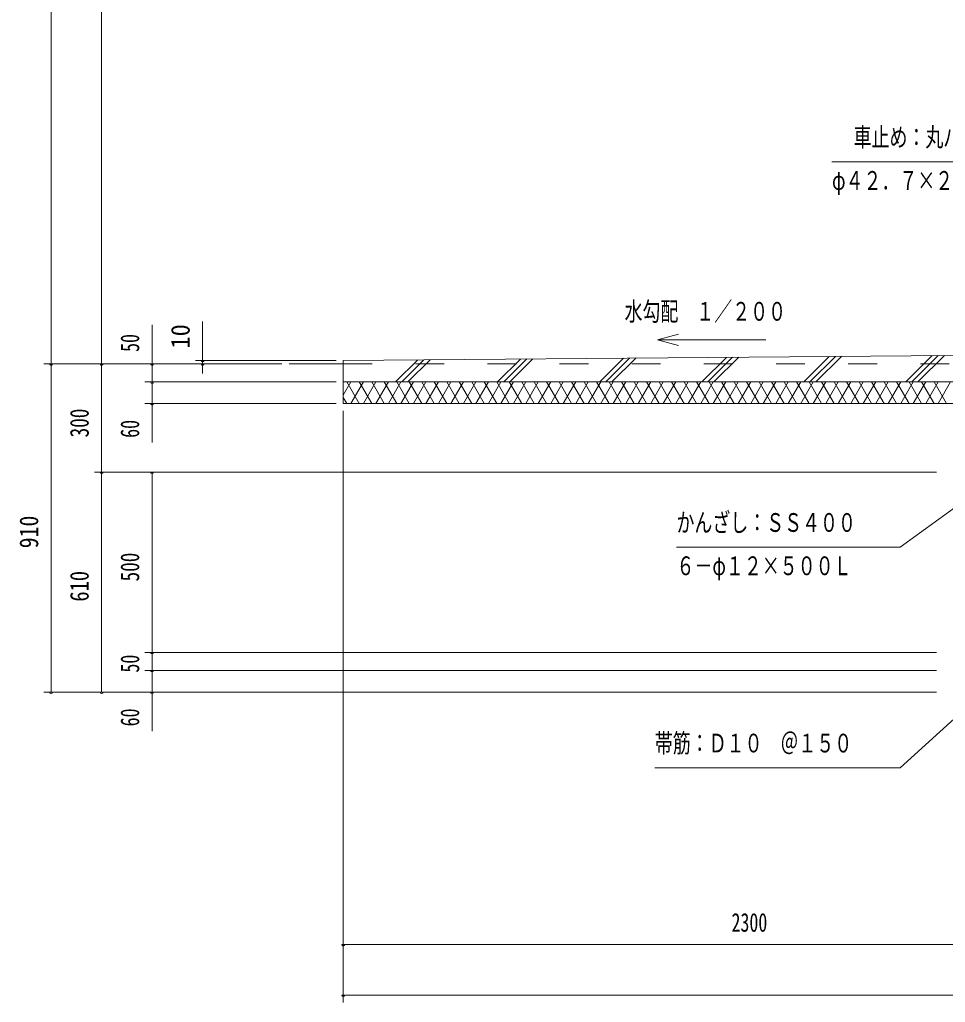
# Model space of a CAD drawing. Units: millimetres, scale not verified. Extents: x -34835 to 34837, y -16800 to 16800.
# Drawn here: x 8303 to 18569, y -5088 to 5810 of the extents above; entities that cross this region are included whole.
import ezdxf
from ezdxf.enums import TextEntityAlignment as Align

# ---------------------------------------------------------------- set-up
doc = ezdxf.new("R2010")
doc.units = ezdxf.units.MM
doc.header["$LTSCALE"] = 80
doc.linetypes.add('USER2', pattern=[10, 4, -6])
for name, color, linetype, lineweight in [('0-6_2-02BOLD', 7, 'Continuous', 18), ('0-7_2-12HIDDEN', 3, 'USER2', 18), ('0-A_2-52DIM', 3, 'Continuous', 18), ('0-B_2-62HATCH', 2, 'Continuous', 18)]:
    doc.layers.add(name, color=color, linetype=linetype, lineweight=lineweight)
doc.styles.add('ＭＳ ゴシック', font='')
doc.styles.get('ＭＳ ゴシック').set_extended_font_data('MS Gothic')

msp = doc.modelspace()

# ---------------------------------------------------------------- linework, layer by layer
at = {"layer": '0-6_2-02BOLD'}
for p, q in [((11891.45, 1991.89), (11291.45, 1991.89)), ((19491.45, 1791.89), (11891.45, 1791.89))]:
    msp.add_line(p, q, dxfattribs=at)
msp.add_lwpolyline([(20888.25, 2104.59), (11891.45, 2031.89), (11891.45, 1551.89), (19491.45, 1551.89)], dxfattribs=at)
at = {"layer": '0-7_2-12HIDDEN'}
msp.add_line((11891.45, 1991.89), (31691.45, 1991.89), dxfattribs=at)
at = {"layer": '0-A_2-52DIM'}
for p, q in [((8651.44, -1648.11), (8651.44, 11947.89)), ((9211.44, 11947.89), (9211.44, -1648.11)), ((9771.44, 1119.89), (9771.44, 2423.89)), ((10331.44, 2463.89), (10331.44, 1884.54)), ((15608.5, 2322.33), (15376.68, 2260.21)), ((11211.44, 1991.89), (8571.44, 1991.89)), ((8667.44, 1991.89), (8635.44, 1991.89)), ((9227.44, 1991.89), (9195.44, 1991.89)), ((9787.44, 1991.89), (9755.44, 1991.89)), ((10251.45, 2031.89), (11811.44, 2031.89)), ((10347.44, 2031.89), (10315.44, 2031.89)), ((10347.44, 1991.89), (10315.44, 1991.89)), ((9691.44, 1791.89), (11811.44, 1791.89)), ((9787.44, 1791.89), (9755.44, 1791.89)), ((11811.44, 1551.89), (9691.44, 1551.89)), ((9787.44, 1551.89), (9755.44, 1551.89)), ((11891.45, -5088.11), (11891.45, 1471.89)), ((9131.44, 791.89), (18471.44, 791.89)), ((9227.44, 791.89), (9195.44, 791.89)), ((9787.44, 791.89), (9755.44, 791.89)), ((9771.44, -2080.11), (9771.44, 791.89)), ((18471.44, -1208.11), (9691.44, -1208.11)), ((9787.44, -1208.11), (9755.44, -1208.11)), ((9691.44, -1408.11), (18471.44, -1408.11)), ((9787.44, -1408.11), (9755.44, -1408.11)), ((18471.44, -1648.11), (8571.44, -1648.11)), ((8667.44, -1648.11), (8635.44, -1648.11)), ((9227.44, -1648.11), (9195.44, -1648.11)), ((9787.44, -1648.11), (9755.44, -1648.11)), ((11907.45, -4448.11), (11875.45, -4448.11)), ((31691.45, -4448.11), (11891.45, -4448.11)), ((11907.45, -5008.11), (11875.45, -5008.11)), ((31691.45, -5008.11), (11891.45, -5008.11))]:
    msp.add_line(p, q, dxfattribs=at)
for points in [[(20840.38, 3370.25), (19551.45, 4231.89), (17311.45, 4231.89)], [(16576.68, 2260.21), (15376.68, 2260.21), (15608.5, 2198.1)], [(15586.86, -41.53), (18066.86, -41.53), (20426.19, 1667.04)], [(20347.3, -418.24), (18066.86, -2488.11), (15346.86, -2488.11)]]:
    msp.add_lwpolyline(points, dxfattribs=at)
for centre in [(8651.44, 1991.89), (9211.44, 1991.89), (9771.44, 1991.89), (10331.44, 2031.89), (10331.44, 1991.89), (9771.44, 1791.89), (9771.44, 1551.89), (9211.44, 791.89), (9771.44, 791.89), (9771.44, -1208.11), (9771.44, -1408.11), (8651.44, -1648.11), (9211.44, -1648.11), (9771.44, -1648.11), (11891.45, -4448.11), (11891.45, -5008.11)]:
    msp.add_arc(centre, 16, 180, 0, dxfattribs=at)
at = {"layer": '0-B_2-62HATCH'}
for p, q in [((16998.09, 1791.89), (17280.81, 2074.61)), ((17349.26, 2075.18), (17065.97, 1791.89)), ((17133.85, 1791.89), (17417.71, 2075.74)), ((18129.46, 1791.89), (18421.61, 2084.04)), ((18197.34, 1791.89), (18490.06, 2084.61)), ((18558.51, 2085.17), (18265.22, 1791.89)), ((12472.6, 1791.89), (12717.61, 2036.9)), ((12540.49, 1791.89), (12786.06, 2037.47)), ((12854.51, 2038.03), (12608.37, 1791.89)), ((13603.97, 1791.89), (13858.41, 2046.33)), ((13926.86, 2046.89), (13671.86, 1791.89)), ((13739.74, 1791.89), (13995.31, 2047.46)), ((14735.35, 1791.89), (14999.21, 2055.76)), ((15067.66, 2056.32), (14803.23, 1791.89)), ((14871.11, 1791.89), (15136.11, 2056.89)), ((15866.72, 1791.89), (16140.01, 2065.18)), ((16208.46, 2065.75), (15934.6, 1791.89)), ((16002.48, 1791.89), (16276.91, 2066.32)), ((11891.45, 1644.59), (11976.48, 1791.88)), ((11930.3, 1791.89), (12068.86, 1551.89)), ((12115.04, 1791.89), (11976.48, 1551.89)), ((12207.42, 1551.89), (12068.86, 1791.89)), ((12115.04, 1551.89), (12253.61, 1791.89)), ((12207.42, 1791.89), (12345.98, 1551.89)), ((12392.17, 1791.89), (12253.6, 1551.89)), ((12484.54, 1551.89), (12345.98, 1791.89)), ((12392.17, 1551.89), (12530.73, 1791.89)), ((12623.11, 1551.89), (12484.54, 1791.89)), ((12669.29, 1791.89), (12530.74, 1551.89)), ((12623.11, 1791.89), (12761.68, 1551.89)), ((12807.86, 1791.89), (12669.3, 1551.89)), ((12900.24, 1551.89), (12761.68, 1791.89)), ((12807.86, 1551.89), (12946.43, 1791.89)), ((12900.24, 1791.89), (13038.8, 1551.89)), ((13084.99, 1791.89), (12946.43, 1551.89)), ((13177.37, 1551.89), (13038.8, 1791.89)), ((13084.99, 1551.89), (13223.55, 1791.89)), ((13177.37, 1791.89), (13315.93, 1551.89)), ((13362.12, 1791.89), (13223.55, 1551.89)), ((13454.49, 1551.89), (13315.93, 1791.89)), ((13362.12, 1551.89), (13500.68, 1791.89)), ((13454.49, 1791.89), (13593.06, 1551.89)), ((13639.24, 1791.89), (13500.68, 1551.89)), ((13731.62, 1551.89), (13593.06, 1791.89)), ((13639.24, 1551.89), (13777.81, 1791.89)), ((13870.19, 1551.89), (13731.62, 1791.89)), ((13916.37, 1791.89), (13777.81, 1551.89)), ((13870.19, 1791.89), (14008.75, 1551.89)), ((14054.94, 1791.89), (13916.37, 1551.89)), ((14147.31, 1551.89), (14008.75, 1791.89)), ((14054.94, 1551.89), (14193.5, 1791.89)), ((14147.32, 1791.89), (14285.88, 1551.89)), ((14332.07, 1791.89), (14193.5, 1551.89)), ((14424.44, 1551.89), (14285.88, 1791.89)), ((14332.07, 1551.89), (14470.63, 1791.89)), ((14424.44, 1791.89), (14563.01, 1551.89)), ((14609.2, 1791.89), (14470.63, 1551.89)), ((14701.57, 1551.89), (14563.01, 1791.89)), ((14609.2, 1551.89), (14747.76, 1791.89)), ((14840.13, 1551.89), (14701.57, 1791.89)), ((14886.32, 1791.89), (14747.76, 1551.89)), ((14840.14, 1791.89), (14978.7, 1551.89)), ((15024.89, 1791.89), (14886.32, 1551.89)), ((15117.26, 1551.89), (14978.7, 1791.89)), ((15024.89, 1551.89), (15163.45, 1791.89)), ((15117.26, 1791.89), (15255.83, 1551.89)), ((15302.02, 1791.89), (15163.45, 1551.89)), ((15394.39, 1551.89), (15255.83, 1791.89)), ((15302.02, 1551.89), (15440.58, 1791.89)), ((15394.39, 1791.89), (15532.96, 1551.89)), ((15579.15, 1791.89), (15440.58, 1551.89)), ((15671.52, 1551.89), (15532.96, 1791.89)), ((15579.15, 1551.89), (15717.71, 1791.89)), ((15671.52, 1791.89), (15810.09, 1551.89)), ((15856.27, 1791.89), (15717.71, 1551.89)), ((15948.65, 1551.89), (15810.09, 1791.89)), ((15856.27, 1551.89), (15994.84, 1791.89)), ((15948.65, 1791.89), (16087.21, 1551.89)), ((16133.4, 1791.89), (15994.84, 1551.89)), ((16225.78, 1551.89), (16087.22, 1791.89)), ((16133.4, 1551.89), (16271.96, 1791.89)), ((16225.78, 1791.89), (16364.35, 1551.89)), ((16410.53, 1791.89), (16271.97, 1551.89)), ((16502.91, 1551.89), (16364.35, 1791.89)), ((16410.53, 1551.89), (16549.09, 1791.89)), ((16502.91, 1791.89), (16641.47, 1551.89)), ((16687.66, 1791.89), (16549.09, 1551.89)), ((16780.04, 1551.89), (16641.47, 1791.89)), ((16687.66, 1551.89), (16826.22, 1791.89)), ((16780.04, 1791.89), (16918.6, 1551.89)), ((16964.79, 1791.89), (16826.22, 1551.89)), ((17057.16, 1551.89), (16918.6, 1791.89)), ((16964.79, 1551.89), (17103.35, 1791.89)), ((17057.16, 1791.89), (17195.73, 1551.89)), ((17241.92, 1791.89), (17103.35, 1551.89)), ((17334.29, 1551.89), (17195.73, 1791.89)), ((17241.92, 1551.89), (17380.48, 1791.89)), ((17334.29, 1791.89), (17472.86, 1551.89)), ((17519.04, 1791.89), (17380.48, 1551.89)), ((17611.42, 1551.89), (17472.86, 1791.89)), ((17519.04, 1551.89), (17657.61, 1791.89)), ((17611.42, 1791.89), (17749.99, 1551.89)), ((17796.17, 1791.89), (17657.61, 1551.89)), ((17888.55, 1551.89), (17749.99, 1791.89)), ((17796.17, 1551.89), (17934.74, 1791.89)), ((17888.55, 1791.89), (18027.12, 1551.89)), ((18073.3, 1791.89), (17934.74, 1551.89)), ((18165.68, 1551.89), (18027.12, 1791.89)), ((18073.3, 1551.89), (18211.87, 1791.89)), ((18304.24, 1551.89), (18165.68, 1791.89)), ((18350.43, 1791.89), (18211.87, 1551.89)), ((18304.24, 1791.89), (18442.81, 1551.89)), ((18488.99, 1791.89), (18350.43, 1551.89)), ((18581.37, 1551.89), (18442.81, 1791.89)), ((18488.99, 1551.89), (18627.56, 1791.89)), ((11930.3, 1551.89), (11891.45, 1619.18))]:
    msp.add_line(p, q, dxfattribs=at)

# ---------------------------------------------------------------- texts
at = {"layer": '0-A_2-52DIM', "color": 7, "style": 'ＭＳ ゴシック', "width": 0.7}
for s, p in [('車止め：丸パイプ', (17551.45, 4340.32)), ('φ４２．７×２．３', (17311.45, 3860.31)), ('水勾配\u3000１／２００', (15011.13, 2408.64)), ('かんざし：ＳＳ４００', (15586.86, 66.89)), ('６－φ１２×５００Ｌ', (15586.86, -413.11)), ('帯筋：Ｄ１０\u3000＠１５０', (15346.86, -2379.68)), ('2300', (16197.15, -4368.11))]:
    msp.add_text(s, height=208.4, dxfattribs=at).set_placement(p, align=Align.BOTTOM_LEFT)
at = {"layer": '0-A_2-52DIM', "color": 7, "style": 'ＭＳ ゴシック'}
for s, width, p in [('10', 0.95, (10251.44, 2163.18)), ('50', 0.7, (9691.44, 2125.14)), ('300', 0.75, (9131.44, 1177.33)), ('60', 0.7, (9691.44, 1172.5)), ('910', 0.85, (8571.44, -52.22)), ('500', 0.75, (9691.44, -420.02)), ('610', 0.8, (9131.44, -643.91)), ('50', 0.7, (9691.44, -1430.86)), ('60', 0.7, (9691.44, -2027.5))]:
    msp.add_text(s, height=208.4, rotation=90, dxfattribs=dict(at, width=width)).set_placement(p, align=Align.BOTTOM_LEFT)

doc.saveas('drawing.dxf')
